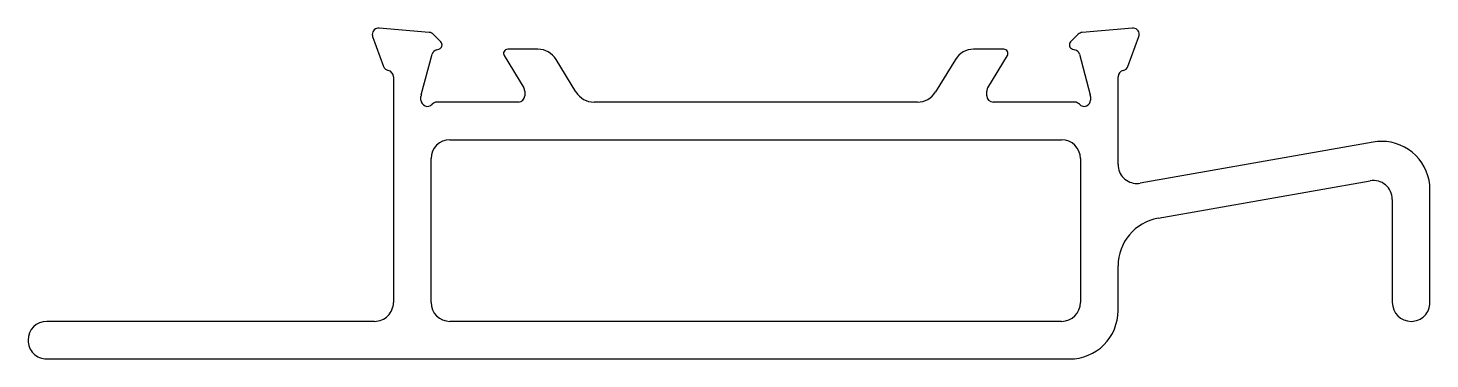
# Model space of a CAD drawing. Extents: x -26.3 to 39.9, y 6 to 21.6.
import ezdxf

# ---------------------------------------------------------------- set-up
doc = ezdxf.new("R2010")
doc.units = 0
doc.layers.get('0').update_dxf_attribs({"linetype": 'CONTINUOUS'})

msp = doc.modelspace()

# ---------------------------------------------------------------- linework, layer by layer
for p, q in [((-10.025, 21.197), (-9.512, 19.786)), ((-7.352, 21.391), (-9.717, 21.598)), ((-6.802, 20.941), (-7.166, 21.304)), ((23.305, 21.304), (22.942, 20.941)), ((25.857, 21.598), (23.491, 21.391)), ((25.651, 19.786), (26.165, 21.197)), ((-7.005, 20.576), (-6.892, 20.606)), ((-2.218, 20.599), (-3.644, 20.599)), ((19.783, 20.599), (18.357, 20.599)), ((23.031, 20.606), (23.145, 20.576)), ((-7.733, 18.437), (-7.217, 20.364)), ((-3.814, 20.295), (-2.887, 18.777)), ((-0.423, 18.578), (-1.364, 20.12)), ((17.504, 20.12), (16.563, 18.578)), ((19.027, 18.777), (19.954, 20.295)), ((23.357, 20.364), (23.873, 18.437)), ((-9.044, 19.299), (-9.044, 8.632)), ((25.183, 15.146), (25.183, 19.299)), ((-2.844, 18.621), (-2.844, 18.399)), ((18.983, 18.399), (18.983, 18.621)), ((-7.744, 18.199), (-7.744, 18.36)), ((-3.144, 18.099), (-6.996, 18.099)), ((15.709, 18.099), (0.43, 18.099)), ((23.136, 18.099), (19.283, 18.099)), ((23.883, 18.36), (23.883, 18.199)), ((-6.377, 16.321), (22.516, 16.321)), ((37.232, 16.211), (26.226, 14.271)), ((-7.266, 8.632), (-7.266, 15.432)), ((23.405, 15.432), (23.405, 8.632)), ((27.072, 12.614), (37.094, 14.381)), ((39.915, 8.632), (39.915, 13.96)), ((38.137, 13.506), (38.137, 8.632)), ((25.183, 8.251), (25.183, 10.363)), ((-9.933, 7.743), (-25.414, 7.743)), ((22.516, 7.743), (-6.377, 7.743)), ((-25.414, 5.965), (22.897, 5.965))]:
    msp.add_line(p, q)
for centre, radius, start, end in [((-9.744, 21.299), 0.3, 85, 180), ((-9.744, 21.299), 0.3, 180, 200), ((-7.378, 21.092), 0.3, 45, 85), ((23.517, 21.092), 0.3, 95, 135), ((25.883, 21.299), 0.3, 360, 95), ((25.883, 21.299), 0.3, 340, 360), ((-6.927, 20.286), 0.3, 105, 165), ((-6.944, 20.799), 0.2, 285, 45), ((-3.644, 20.399), 0.2, 90, 211.4), ((-2.218, 19.599), 1, 31.4, 90), ((18.357, 19.599), 1, 90, 148.6), ((19.783, 20.399), 0.2, 328.6, 90), ((23.083, 20.799), 0.2, 135, 255), ((23.067, 20.286), 0.3, 15, 75), ((-9.23, 19.888), 0.3, 200, 259.09572), ((-9.344, 19.299), 0.3, 0, 79.09572), ((25.483, 19.299), 0.3, 100.90428, 180), ((25.369, 19.888), 0.3, 280.90428, 340), ((-3.144, 18.621), 0.3, 0, 31.4), ((0.43, 19.099), 1, 211.4, 270), ((15.709, 19.099), 1, 270, 328.6), ((19.283, 18.621), 0.3, 148.6, 180), ((-7.444, 18.36), 0.3, 165, 180), ((-7.444, 18.199), 0.3, 180, 318.18969), ((-6.996, 17.799), 0.3, 90, 138.18969), ((-3.144, 18.399), 0.3, 270, 0), ((19.283, 18.399), 0.3, 180, 270), ((23.136, 17.799), 0.3, 41.81031, 90), ((23.583, 18.199), 0.3, 221.81031, 0), ((23.583, 18.36), 0.3, 360, 15), ((-6.377, 15.432), 0.889, 90, 180), ((22.516, 15.432), 0.889, 0, 90), ((37.629, 13.96), 2.286, 90, 99.99985), ((37.629, 13.96), 2.286, 359.99978, 90), ((26.072, 15.146), 0.889, 179.99959, 270), ((26.072, 15.146), 0.889, 270, 279.99965), ((37.248, 13.506), 0.889, 359.99972, 99.99978), ((27.469, 10.363), 2.286, 100, 179.99995), ((-9.933, 8.632), 0.889, 269.99996, 0.00004), ((-6.377, 8.632), 0.889, 180, 270), ((22.516, 8.632), 0.889, 270, 360), ((39.026, 8.632), 0.889, 180, 270), ((39.026, 8.632), 0.889, 269.99996, 0.00004), ((22.897, 8.251), 2.286, 269.99996, 0.00004), ((-25.414, 6.854), 0.889, 90, 180), ((-25.414, 6.854), 0.889, 179.99996, 270.00004)]:
    msp.add_arc(centre, radius, start, end)

doc.saveas('drawing.dxf')
